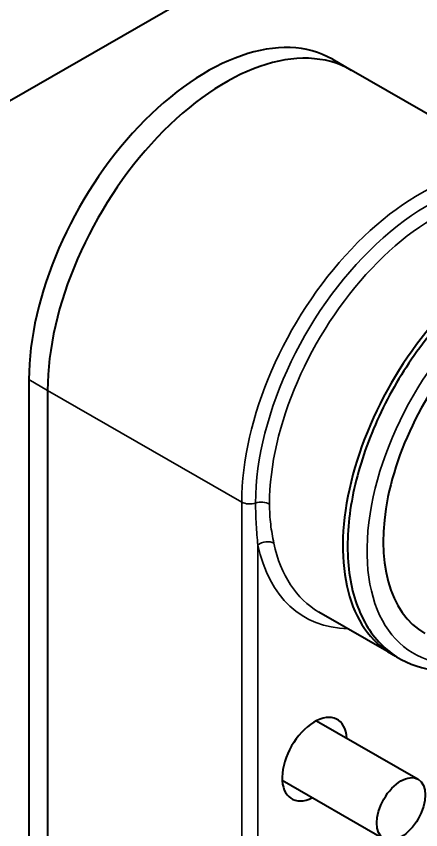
# Model space of a CAD drawing. Header units: millimetres. Extents: x 0 to 4756, y 0 to 3364.
# Drawn here: x 4442.41 to 4460.09, y 2708.92 to 2744.5 of the extents above; entities that cross this region are included whole.
import ezdxf

# ---------------------------------------------------------------- set-up
doc = ezdxf.new("R2010")
doc.units = ezdxf.units.MM
doc.header["$LTSCALE"] = 4
doc.layers.add('가시적인 것(ISO)', color=3, linetype='Continuous', lineweight=40)
doc.layers.add('가시적인 좁은 것(ISO)', color=3, linetype='Continuous', lineweight=35)

msp = doc.modelspace()

# ---------------------------------------------------------------- linework, layer by layer
at = {"layer": '가시적인 것(ISO)'}
for p, q in [((4491.048, 2768.9642), (4382.0481, 2706.1953)), ((4456.2323, 2742.6145), (4457.0455, 2742.1462)), ((4465.5307, 2737.2599), (4457.0455, 2742.1462)), ((4442.9648, 2728.6029), (4442.9648, 2695.1639)), ((4443.7779, 2728.1346), (4443.7779, 2695.4255)), ((4443.7779, 2728.1346), (4443.7779, 2695.4255)), ((4458.8154, 2716.6054), (4455.6334, 2718.4378)), ((4455.531, 2713.683), (4459.9768, 2711.1229)), ((4454.0339, 2711.0832), (4458.4797, 2708.5231))]:
    msp.add_line(p, q, dxfattribs=at)
for centre, major_axis, start_param, end_param in [((4450.7429, 2733.0821), (5.4894, 9.5324), 0, 2.3542608), ((4451.5561, 2732.6138), (5.4894, 9.5324), 0, 2.3542608), ((4451.5561, 2732.6138), (5.4894, 9.5324), 0, 2.3542608), ((4463.9305, 2725.4879), (5.1151, 8.8825), 6.2495502, 9.4584131), ((4464.6376, 2725.0807), (4.3665, 7.5826), 0, 3.1415927), ((4455.4452, 2712.0015), (0.9981, 1.7332), 5.5604511, 10.1475122)]:
    msp.add_ellipse(centre, major_axis=major_axis, ratio=0.5780931, start_param=start_param, end_param=end_param, dxfattribs=at)
msp.add_ellipse((4459.2282, 2709.823), major_axis=(0.7485, 1.2999), ratio=0.5780931, dxfattribs=at)
msp.add_open_spline([(4471.4398, 2731.2607), (4471.3531, 2731.5957), (4471.2425, 2731.9136), (4470.8006, 2732.8912), (4470.3651, 2733.4649), (4469.3141, 2734.2751), (4468.7158, 2734.5293), (4467.4051, 2734.7407), (4466.6918, 2734.6914), (4465.1875, 2734.2976), (4464.3932, 2733.9333), (4462.8237, 2732.9243), (4462.0489, 2732.2748), (4460.605, 2730.7644), (4459.9358, 2729.9045), (4458.7665, 2728.0613), (4458.2662, 2727.0786), (4457.4822, 2725.0842), (4457.1988, 2724.0729), (4456.8806, 2722.1164), (4456.8465, 2721.1716), (4457.0439, 2719.4441), (4457.2749, 2718.66), (4457.9876, 2717.3668), (4458.46, 2716.8474), (4459.5668, 2716.1454), (4460.1859, 2715.9459), (4461.4406, 2715.8461), (4462.0687, 2715.9171), (4462.7067, 2716.0955)], degree=3, knots=[1.8255966, 1.8255966, 1.8255966, 1.8255966, 1.9639117, 1.9639117, 2.2802181, 2.2802181, 2.5740425, 2.5740425, 2.8763488, 2.8763488, 3.1995001, 3.1995001, 3.527802, 3.527802, 3.8549444, 3.8549444, 4.1812005, 4.1812005, 4.5078014, 4.5078014, 4.8357256, 4.8357256, 5.1628872, 5.1628872, 5.4749761, 5.4749761, 5.7674739, 5.7674739, 6.0322525, 6.0322525, 6.0322525, 6.0322525], dxfattribs=at)
at = {"layer": '가시적인 좁은 것(ISO)'}
for p, q in [((4442.9648, 2728.6029), (4443.7779, 2728.1346)), ((4452.2632, 2723.2483), (4443.7779, 2728.1346)), ((4452.2632, 2697.4388), (4452.2632, 2723.2483)), ((4452.9703, 2721.3639), (4452.9703, 2697.545))]:
    msp.add_line(p, q, dxfattribs=at)
for centre, major_axis, ratio, start_param, end_param in [((4460.0414, 2727.7274), (5.4894, 9.5324), 0.5780931, 0, 2.3542608), ((4460.3837, 2727.5303), (5.3022, 9.2074), 0.5780931, 6.0167131, 8.6374461), ((4460.726, 2727.3332), (5.1151, 8.8825), 0.5780931, 0, 2.3542608), ((4464.6376, 2725.0807), (4.8656, 8.4492), 0.5780931, 5.8263113, 9.881652), ((4452.6168, 2723.4519), (0.5, 0), 0.5758617, 3.9269908, 5.2451069), ((4453.1246, 2722.9558), (0.5, 0), 0.5758617, 0.7853982, 2.1035142), ((4453.3239, 2721.1603), (-0.489, -0.1042), 0.6864174, 3.7934655, 5.3642618), ((4460.3949, 2727.5238), (-5.3646, -9.3158), 0.5780931, 5.7119391, 6.5893772), ((4460.7485, 2727.3202), (-5.1151, -8.8825), 0.5780931, 5.7119391, 6.2831853)]:
    msp.add_ellipse(centre, major_axis=major_axis, ratio=ratio, start_param=start_param, end_param=end_param, dxfattribs=at)
for points, knots in [([(4452.9703, 2721.3639), (4452.9407, 2721.6587), (4452.9153, 2721.9606), (4452.8978, 2722.2665), (4452.8802, 2722.575), (4452.8707, 2722.8877), (4452.8707, 2723.2038)], [0, 0, 0, 0, 0.0023017368, 0.0023017368, 0.0023017368, 0.0046218651, 0.0046218651, 0.0046218651, 0.0046218651]), ([(4453.4782, 2723.1594), (4453.4782, 2722.8568), (4453.4966, 2722.5614), (4453.5303, 2722.2749), (4453.564, 2721.9883), (4453.6131, 2721.7101), (4453.6692, 2721.4468)], [0, 0, 0, 0, 0.002211045, 0.002211045, 0.002211045, 0.00442209, 0.00442209, 0.00442209, 0.00442209])]:
    msp.add_open_spline(points, degree=3, knots=knots, dxfattribs=at)

doc.saveas('drawing.dxf')
